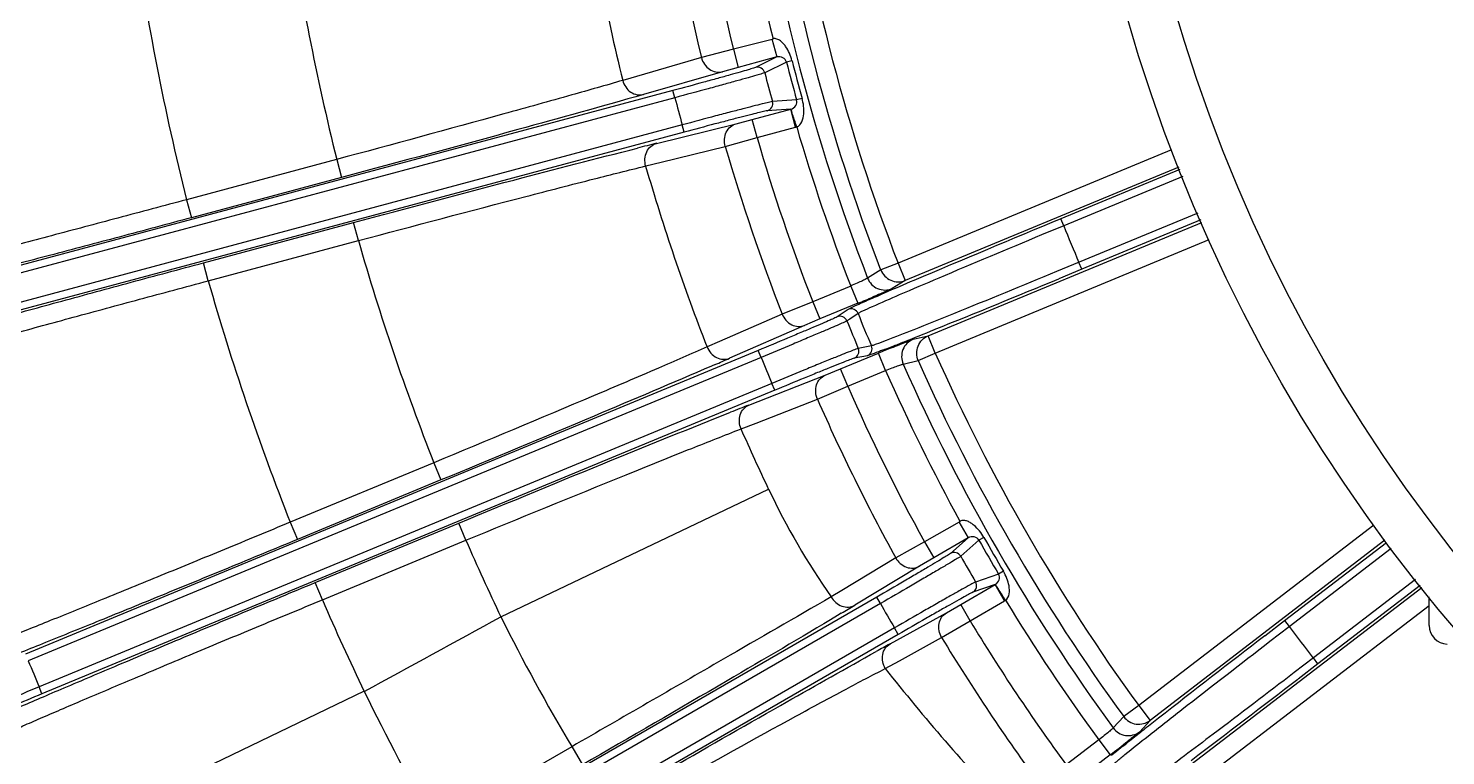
# Model space of a CAD drawing. Header units: millimetres. Extents: x -6 to 705, y -10 to 538.
# Drawn here: x 476.02 to 491.21, y 307.32 to 315.12 of the extents above; entities that cross this region are included whole.
import ezdxf

# ---------------------------------------------------------------- set-up
doc = ezdxf.new("R2010")
doc.units = ezdxf.units.MM

msp = doc.modelspace()

# ---------------------------------------------------------------- linework, layer by layer
at = {"color": 0, "linetype": 'Continuous', "lineweight": -3}
for p, q in [((483.988, 314.995), (483.573, 314.891)), ((483.987, 315.002), (484.038, 314.809)), ((483.573, 314.891), (483.231, 314.802)), ((483.573, 314.891), (483.625, 314.698)), ((483.231, 314.802), (482.388, 314.558)), ((483.625, 314.698), (483.455, 314.651)), ((484.038, 314.809), (483.625, 314.698)), ((484.038, 314.809), (483.812, 314.697)), ((484.143, 314.754), (483.91, 314.639)), ((484.201, 314.769), (484.143, 314.754)), ((483.455, 314.651), (482.611, 314.407)), ((482.926, 314.45), (474.717, 312.25)), ((482.947, 314.373), (482.926, 314.45)), ((482.947, 314.373), (474.738, 312.173)), ((483.775, 314.139), (484.188, 314.249)), ((484.188, 314.249), (483.936, 314.233)), ((484.251, 314.349), (483.992, 314.332)), ((484.24, 314.056), (484.188, 314.249)), ((484.31, 314.365), (484.251, 314.349)), ((483.025, 314.081), (474.815, 311.881)), ((482.751, 313.883), (483.604, 314.094)), ((483.046, 314.004), (483.025, 314.081)), ((483.604, 314.094), (483.775, 314.139)), ((483.827, 313.945), (483.775, 314.139)), ((483.046, 314.004), (474.836, 311.804)), ((483.486, 313.851), (483.827, 313.945)), ((483.827, 313.945), (484.24, 314.056)), ((482.801, 313.682), (483.486, 313.851)), ((488.269, 313.814), (485.338, 312.6)), ((479.322, 313.711), (477.714, 313.28)), ((479.323, 313.711), (479.375, 313.518)), ((482.634, 313.641), (482.801, 313.682)), ((488.346, 313.629), (485.415, 312.415)), ((479.375, 313.518), (477.766, 313.087)), ((488.357, 313.603), (487.083, 313.075)), ((488.388, 313.529), (487.114, 313.001)), ((477.714, 313.28), (477.766, 313.087)), ((477.895, 312.604), (479.504, 313.035)), ((479.556, 312.842), (479.504, 313.035)), ((485.66, 311.822), (488.594, 313.037)), ((487.114, 313.001), (487.083, 313.075)), ((488.552, 313.137), (487.277, 312.609)), ((488.583, 313.063), (487.307, 312.535)), ((487.114, 313.001), (486.875, 312.902)), ((477.947, 312.411), (479.555, 312.842)), ((485.737, 311.637), (488.671, 312.852)), ((477.947, 312.411), (477.895, 312.604)), ((485.338, 312.6), (485.152, 312.528)), ((485.338, 312.6), (485.415, 312.415)), ((487.277, 312.609), (487.037, 312.51)), ((487.307, 312.535), (487.276, 312.608)), ((485.152, 312.528), (485.012, 312.44)), ((485.415, 312.415), (485.275, 312.327)), ((487.307, 312.535), (487.06, 312.432)), ((484.831, 312.355), (484.424, 312.187)), ((484.831, 312.355), (484.907, 312.17)), ((484.424, 312.187), (484.096, 312.054)), ((484.424, 312.187), (484.5, 312.002)), ((484.907, 312.17), (484.5, 312.002)), ((484.804, 312.104), (484.685, 312.025)), ((484.83, 312.118), (484.804, 312.104)), ((485.097, 312.238), (485.062, 312.223)), ((484.096, 312.054), (483.426, 311.761)), ((484.5, 312.002), (484.337, 311.933)), ((484.82, 312.001), (484.79, 311.981)), ((484.909, 312.06), (484.82, 312.001)), ((484.337, 311.933), (483.533, 311.581)), ((485.499, 311.785), (485.66, 311.822)), ((485.737, 311.637), (485.66, 311.822)), ((483.84, 311.665), (475.988, 308.412)), ((483.426, 311.761), (483.292, 311.702)), ((483.871, 311.591), (483.84, 311.665)), ((484.947, 311.694), (484.912, 311.687)), ((485.052, 311.715), (484.947, 311.694)), ((483.871, 311.591), (476.018, 308.338)), ((483.377, 311.513), (483.338, 311.497)), ((484.722, 311.467), (485.129, 311.636)), ((485.009, 311.609), (484.869, 311.582)), ((485.037, 311.618), (485.009, 311.609)), ((485.205, 311.451), (485.129, 311.636)), ((485.393, 311.519), (485.554, 311.556)), ((485.554, 311.556), (485.737, 311.637)), ((483.74, 311.08), (484.558, 311.4)), ((484.558, 311.4), (484.722, 311.467)), ((484.798, 311.282), (484.722, 311.467)), ((484.798, 311.282), (485.205, 311.451)), ((483.986, 311.312), (476.133, 308.06)), ((484.017, 311.238), (476.164, 307.986)), ((484.017, 311.238), (483.986, 311.312)), ((484.473, 311.144), (484.798, 311.282)), ((483.816, 310.887), (484.473, 311.144)), ((483.655, 310.825), (483.816, 310.887)), ((480.363, 310.462), (478.825, 309.825)), ((480.364, 310.462), (480.44, 310.277)), ((480.44, 310.277), (478.901, 309.64)), ((481.081, 308.81), (483.951, 310.177)), ((485.99, 309.83), (486.09, 309.657)), ((478.825, 309.825), (478.901, 309.64)), ((479.092, 309.178), (480.631, 309.815)), ((480.708, 309.631), (480.631, 309.815)), ((485.994, 309.825), (485.62, 309.616)), ((490.437, 309.793), (487.918, 307.86)), ((479.169, 308.993), (480.708, 309.631)), ((485.62, 309.616), (485.313, 309.442)), ((485.62, 309.616), (485.72, 309.443)), ((486.09, 309.657), (485.72, 309.443)), ((486.09, 309.657), (485.9, 309.49)), ((486.205, 309.632), (486.01, 309.46)), ((486.258, 309.661), (486.205, 309.632)), ((490.554, 309.631), (488.039, 307.701)), ((489.48, 308.771), (490.572, 309.608)), ((489.529, 308.707), (490.621, 309.545)), ((485.313, 309.442), (484.736, 309.094)), ((485.72, 309.443), (485.567, 309.354)), ((485.567, 309.354), (484.876, 308.936)), ((486.415, 309.268), (486.169, 309.184)), ((486.467, 309.299), (486.415, 309.268)), ((479.169, 308.993), (479.092, 309.178)), ((484.736, 309.094), (484.621, 309.024)), ((486.009, 308.942), (486.38, 309.156)), ((486.38, 309.156), (486.14, 309.075)), ((486.48, 308.983), (486.38, 309.156)), ((488.43, 307.192), (490.951, 309.126)), ((490.884, 309.211), (489.788, 308.37)), ((490.933, 309.148), (489.836, 308.307)), ((485.109, 309.023), (477.749, 304.773)), ((485.149, 308.954), (477.789, 304.704)), ((485.149, 308.954), (485.109, 309.023)), ((485.856, 308.854), (486.009, 308.942)), ((486.109, 308.769), (486.009, 308.942)), ((486.109, 308.769), (486.48, 308.983)), ((488.552, 307.033), (491.029, 308.934)), ((491.029, 308.719), (491.029, 309.026)), ((484.73, 308.849), (484.689, 308.824)), ((485.252, 308.521), (485.856, 308.854)), ((485.805, 308.59), (486.109, 308.769)), ((489.267, 308.607), (489.48, 308.771)), ((489.48, 308.771), (489.529, 308.707)), ((485.3, 308.692), (477.939, 304.443)), ((485.34, 308.623), (477.979, 304.373)), ((485.34, 308.623), (485.3, 308.692)), ((489.323, 308.549), (489.529, 308.707)), ((485.352, 308.34), (485.805, 308.59)), ((485.044, 308.406), (485.104, 308.44)), ((485.201, 308.257), (485.352, 308.34)), ((489.788, 308.37), (489.582, 308.213)), ((489.836, 308.307), (489.788, 308.37)), ((489.836, 308.307), (489.624, 308.144)), ((479.617, 308.013), (476.013, 306.282)), ((476.164, 307.986), (476.134, 308.06)), ((487.918, 307.86), (487.756, 307.742)), ((487.918, 307.86), (488.039, 307.701)), ((487.756, 307.742), (487.644, 307.621)), ((488.039, 307.701), (487.927, 307.58)), ((481.842, 307.42), (480.361, 306.566)), ((481.842, 307.421), (481.955, 307.225)), ((487.491, 307.492), (487.141, 307.224)), ((487.491, 307.492), (487.612, 307.334)), ((487.748, 307.424), (487.778, 307.448)), ((487.612, 307.334), (487.263, 307.066))]:
    msp.add_line(p, q, dxfattribs=at)
for radius in [17.5, 16.986]:
    msp.add_circle((504.629, 320.026), radius, dxfattribs=at)
for centre, radius, start, end in [((504.629, 320.026), 32.5, 170.2196, 215.4947), ((504.629, 320.026), 32.486, 170.1901, 215.5241), ((504.629, 320.026), 32.419, 170.2303, 215.4839), ((504.629, 320.026), 21.233, 188.2867, 193.6799), ((504.629, 320.026), 21.033, 188.2995, 201.143), ((504.629, 320.026), 20.871, 188.3817, 201.0556), ((504.629, 320.026), 20.671, 188.3957, 201.0556), ((504.629, 320.026), 22.026, 188.2526, 193.7194), ((504.629, 320.026), 21.673, 188.2707, 193.706), ((504.629, 320.026), 22.904, 188.1805, 193.8124), ((504.629, 320.026), 26.082, 188.0536, 194.0116), ((504.629, 320.026), 27.748, 188.0204, 194.0709), ((483.832, 314.619), 0.08, 14.5559, 104.9042), ((504.629, 320.026), 21.154, 194.4313, 195.5687), ((504.629, 320.026), 21.093, 194.4313, 195.5687), ((504.629, 320.026), 21.408, 194.5735, 195.4265), ((504.629, 320.026), 22.407, 194.6143, 195.3857), ((483.915, 314.31), 0.08, 285.0738, 15.4435), ((504.629, 320.026), 21.673, 196.294, 201.206), ((484.167, 314.327), 0.281, 284.9997, 287.5183), ((504.629, 320.026), 21.233, 196.3201, 201.1792), ((495.425, 262.64), 52.788, 103.8914, 104.1227), ((504.629, 320.026), 22.026, 196.2806, 201.2194), ((504.629, 320.026), 22.904, 196.1876, 201.3124), ((561.619, 133.025), 194.868, 112.48835, 112.99023), ((504.629, 320.026), 18.872, 201.8547, 203.1453), ((504.629, 320.026), 26.082, 195.9884, 201.5116), ((504.629, 320.026), 27.748, 195.9291, 201.5709), ((485.198, 312.512), 0.2, 201.1216, 292.4192), ((512.007, 250.172), 67.649, 113.06049, 113.35525), ((416.977, 482.07), 183.544, 291.99757, 292.44691), ((499.461, 279.273), 35.958, 113.3852, 113.5458), ((484.835, 312.031), 0.08, 21.9792, 112.4417), ((471.971, 343.417), 33.819, 292.4899, 292.7877), ((484.716, 311.951), 0.08, 22.0559, 112.4042), ((504.629, 320.026), 21.408, 202.0735, 202.9265), ((504.629, 320.026), 21.268, 201.9956, 203.0044), ((460.46, 374.617), 67.627, 291.64464, 291.93939), ((484.838, 311.655), 0.08, 292.5738, 22.9435), ((484.979, 311.683), 0.08, 292.5583, 23.0208), ((499.09, 277.931), 36.481, 112.2688, 112.5012), ((478.609, 328.74), 18.29, 291.0203, 291.3734), ((473.004, 343.05), 33.659, 291.3815, 291.6173), ((485.576, 311.6), 0.2, 112.5809, 203.8784), ((465.02, 353.912), 46.202, 293.4105, 293.6215), ((504.629, 320.026), 22.407, 202.1143, 202.8857), ((504.629, 320.026), 21.033, 203.857, 216.143), ((504.629, 320.026), 20.871, 203.9444, 216.0556), ((504.629, 320.026), 20.671, 203.9444, 216.0556), ((504.629, 320.026), 21.233, 203.8208, 208.6799), ((504.629, 320.026), 21.673, 203.794, 208.706), ((502.994, 261.929), 52.788, 111.3914, 111.6227), ((504.629, 320.026), 22.026, 203.7806, 208.7194), ((504.629, 320.026), 22.904, 203.6876, 205.4684), ((491.294, 313.672), 8.132, 205.4483, 214.8544), ((504.629, 320.026), 26.082, 203.4884, 205.4677), ((504.629, 320.026), 21.154, 209.4313, 210.5687), ((504.629, 320.026), 21.093, 209.4313, 210.5687), ((485.94, 309.421), 0.08, 29.5559, 119.9042), ((504.629, 320.026), 21.408, 209.5735, 210.4265), ((486.1, 309.144), 0.08, 300.0738, 30.4435), ((504.629, 320.026), 27.748, 203.4291, 205.6553), ((460.33, 349.591), 47.49, 300.9166, 301.1217), ((504.629, 320.026), 22.407, 209.6143, 210.3857), ((486.34, 309.226), 0.281, 299.9997, 302.5182), ((504.629, 320.026), 21.233, 211.3201, 216.1792), ((368.024, 514.527), 234.737, 298.38507, 298.79219), ((499.24, 317.842), 20.28, 206.444, 210.9227), ((504.629, 320.026), 21.673, 211.294, 216.206), ((504.629, 320.026), 18.872, 216.8547, 218.1453), ((491.229, 308.719), 0.2, 180, 268), ((510.545, 262.673), 52.362, 118.8841, 119.0684), ((504.629, 320.026), 22.026, 211.2806, 216.2194), ((584.91, 184.032), 157.056, 127.51544, 128.0406), ((504.629, 320.026), 30.906, 202.2204, 202.7796), ((503.277, 322.572), 23.058, 218.3777, 223.3735), ((539.499, 337.912), 66.932, 206.53323, 207.92579), ((378.024, 453.863), 183.544, 306.99757, 307.44691), ((533.956, 249.204), 74.329, 128.06379, 128.20643), ((487.805, 307.739), 0.2, 216.1216, 307.4192), ((519.035, 268.151), 50.212, 128.1995, 128.385), ((469.289, 331.238), 30.119, 307.4712, 307.9193), ((497.862, 294.758), 16.209, 128.6056, 129.0036), ((508.809, 281.056), 33.747, 128.3811, 128.5511), ((493.392, 300.276), 9.107, 129.0006, 129.2964)]:
    msp.add_arc(centre, radius, start, end, dxfattribs=at)
for points, knots in [([(483.999, 315.005), (483.997, 315.003), (483.996, 314.998), (483.991, 314.995), (483.988, 314.995)], [0, 0, 0, 0, 0.506935, 1, 1, 1, 1]), ([(484.201, 314.769), (484.194, 314.797), (484.176, 314.85), (484.143, 314.912), (484.108, 314.955), (484.078, 314.983), (484.041, 315.004), (484.012, 315.007), (483.999, 315.005)], [0, 0, 0, 0, 0.253835, 0.503297, 0.626858, 0.750249, 0.874437, 1, 1, 1, 1]), ([(483.812, 314.697), (483.804, 314.693), (483.777, 314.686), (483.723, 314.668), (483.639, 314.645), (483.53, 314.614), (483.4, 314.578), (483.196, 314.522), (483.036, 314.479), (482.926, 314.45)], [0, 0, 0, 0, 0.027927, 0.090739, 0.186175, 0.310858, 0.460219, 0.62897, 1, 1, 1, 1]), ([(483.231, 314.802), (483.244, 314.753), (483.29, 314.683), (483.383, 314.644), (483.432, 314.645), (483.455, 314.651)], [0, 0, 0, 0, 0.516286, 0.763029, 1, 1, 1, 1]), ([(484.143, 314.754), (484.137, 314.774), (484.106, 314.81), (484.06, 314.814), (484.038, 314.809)], [0, 0, 0, 0, 0.480842, 1, 1, 1, 1]), ([(482.388, 314.558), (482.206, 314.505), (481.781, 314.384), (480.76, 314.1), (479.92, 313.872), (479.322, 313.711)], [0, 0, 0, 0, 0.178509, 0.416735, 1, 1, 1, 1]), ([(482.388, 314.558), (482.4, 314.509), (482.446, 314.439), (482.539, 314.4), (482.588, 314.401), (482.611, 314.407)], [0, 0, 0, 0, 0.516283, 0.763019, 1, 1, 1, 1]), ([(483.91, 314.639), (483.901, 314.635), (483.872, 314.628), (483.813, 314.609), (483.722, 314.584), (483.604, 314.551), (483.461, 314.512), (483.24, 314.451), (483.067, 314.405), (482.947, 314.373)], [0, 0, 0, 0, 0.02792, 0.090712, 0.186136, 0.310816, 0.460183, 0.628945, 1, 1, 1, 1]), ([(482.611, 314.407), (482.163, 314.278), (481.085, 313.98), (480.005, 313.687), (479.375, 313.518)], [0, 0, 0, 0, 0.416746, 1, 1, 1, 1]), ([(483.992, 314.332), (483.983, 314.331), (483.953, 314.323), (483.893, 314.309), (483.802, 314.286), (483.683, 314.255), (483.54, 314.218), (483.318, 314.16), (483.145, 314.113), (483.025, 314.081)], [0, 0, 0, 0, 0.027955, 0.090796, 0.186233, 0.310913, 0.46027, 0.629011, 1, 1, 1, 1]), ([(483.936, 314.233), (483.927, 314.232), (483.9, 314.225), (483.845, 314.213), (483.761, 314.191), (483.651, 314.164), (483.52, 314.129), (483.316, 314.076), (483.156, 314.033), (483.046, 314.004)], [0, 0, 0, 0, 0.027914, 0.090741, 0.186174, 0.310859, 0.460227, 0.628979, 1, 1, 1, 1]), ([(484.188, 314.249), (484.209, 314.255), (484.247, 314.282), (484.257, 314.329), (484.251, 314.349)], [0, 0, 0, 0, 0.520215, 1, 1, 1, 1]), ([(484.252, 314.06), (484.244, 314.084), (484.232, 314.119), (484.218, 314.163), (484.209, 314.192), (484.202, 314.215), (484.196, 314.233), (484.192, 314.242), (484.19, 314.249), (484.188, 314.249)], [0, 0, 0, 0, 0.379079, 0.55142, 0.702261, 0.826478, 0.91928, 0.977586, 1, 1, 1, 1]), ([(484.252, 314.06), (484.302, 314.077), (484.332, 314.178), (484.328, 314.282), (484.317, 314.338), (484.31, 314.365)], [0, 0, 0, 0, 0.484691, 0.740237, 1, 1, 1, 1]), ([(483.486, 313.851), (483.472, 313.9), (483.477, 313.984), (483.538, 314.064), (483.581, 314.088), (483.604, 314.094)], [0, 0, 0, 0, 0.516286, 0.763029, 1, 1, 1, 1]), ([(479.504, 313.035), (480.076, 313.189), (481.089, 313.457), (482.103, 313.721), (482.545, 313.832)], [0, 0, 0, 0, 0.565643, 1, 1, 1, 1]), ([(482.633, 313.641), (482.62, 313.69), (482.625, 313.773), (482.685, 313.854), (482.729, 313.877), (482.751, 313.883)], [0, 0, 0, 0, 0.516282, 0.763019, 1, 1, 1, 1]), ([(479.555, 312.842), (480.153, 313.001), (480.995, 313.224), (482.021, 313.488), (482.45, 313.596), (482.634, 313.641)], [0, 0, 0, 0, 0.583261, 0.821488, 1, 1, 1, 1]), ([(477.714, 313.28), (477.468, 313.214), (476.986, 313.085), (476.284, 312.899), (475.634, 312.728), (475.136, 312.599), (474.781, 312.508), (474.554, 312.45), (474.356, 312.4), (474.189, 312.359), (474.054, 312.327), (473.953, 312.304), (473.89, 312.29), (473.857, 312.285), (473.846, 312.283), (473.842, 312.283)], [0, 0, 0, 0, 0.190901, 0.374832, 0.544948, 0.695056, 0.760842, 0.819613, 0.870845, 0.914053, 0.948846, 0.974907, 0.991992, 0.997133, 1, 1, 1, 1]), ([(477.766, 313.087), (477.508, 313.018), (477.001, 312.882), (476.264, 312.687), (475.581, 312.508), (475.058, 312.373), (474.686, 312.277), (474.448, 312.217), (474.24, 312.165), (474.064, 312.122), (473.922, 312.088), (473.816, 312.063), (473.75, 312.049), (473.715, 312.043), (473.704, 312.041), (473.7, 312.042)], [0, 0, 0, 0, 0.190889, 0.374809, 0.544919, 0.695025, 0.760811, 0.819583, 0.870816, 0.91403, 0.94883, 0.974897, 0.991986, 0.99713, 1, 1, 1, 1]), ([(486.875, 312.902), (486.507, 312.749), (485.999, 312.536), (485.394, 312.278), (485.156, 312.175), (485.059, 312.132)], [0, 0, 0, 0, 0.605839, 0.838357, 1, 1, 1, 1]), ([(473.852, 311.477), (473.855, 311.479), (473.865, 311.483), (473.898, 311.495), (473.963, 311.516), (474.067, 311.548), (474.207, 311.589), (474.38, 311.64), (474.587, 311.698), (474.823, 311.765), (475.193, 311.869), (475.714, 312.013), (476.394, 312.199), (477.13, 312.399), (477.637, 312.535), (477.895, 312.604)], [0, 0, 0, 0, 0.00287, 0.008014, 0.025102, 0.051169, 0.085969, 0.129183, 0.180416, 0.239188, 0.304974, 0.45508, 0.62519, 0.80911, 1, 1, 1, 1]), ([(474.096, 311.338), (474.099, 311.34), (474.109, 311.344), (474.14, 311.356), (474.201, 311.376), (474.301, 311.406), (474.434, 311.446), (474.599, 311.494), (474.795, 311.55), (475.021, 311.614), (475.373, 311.712), (475.869, 311.849), (476.518, 312.026), (477.219, 312.216), (477.701, 312.345), (477.947, 312.411)], [0, 0, 0, 0, 0.002867, 0.008008, 0.025093, 0.051154, 0.085948, 0.129158, 0.18039, 0.239162, 0.304949, 0.455058, 0.625174, 0.809103, 1, 1, 1, 1]), ([(485.012, 312.44), (485.01, 312.438), (485.005, 312.436), (484.994, 312.43), (484.976, 312.421), (484.944, 312.406), (484.895, 312.384), (484.853, 312.365), (484.831, 312.355)], [0, 0, 0, 0, 0.029691, 0.09362, 0.189613, 0.314293, 0.631251, 1, 1, 1, 1]), ([(485.152, 312.528), (485.171, 312.48), (485.25, 312.395), (485.367, 312.395), (485.415, 312.415)], [0, 0, 0, 0, 0.500325, 1, 1, 1, 1]), ([(487.037, 312.51), (486.669, 312.358), (486.159, 312.149), (485.549, 311.904), (485.308, 311.808), (485.209, 311.77)], [0, 0, 0, 0, 0.605827, 0.838348, 1, 1, 1, 1]), ([(485.275, 312.327), (485.269, 312.323), (485.248, 312.315), (485.207, 312.296), (485.144, 312.27), (485.096, 312.249), (485.069, 312.238)], [0, 0, 0, 0, 0.090495, 0.29799, 0.608269, 1, 1, 1, 1]), ([(485.062, 312.223), (485.014, 312.202), (484.936, 312.167), (484.858, 312.132), (484.83, 312.118)], [0, 0, 0, 0, 0.621299, 1, 1, 1, 1]), ([(485.059, 312.132), (485.024, 312.116), (484.979, 312.096), (484.93, 312.072), (484.914, 312.064), (484.909, 312.06)], [0, 0, 0, 0, 0.685952, 0.890073, 1, 1, 1, 1]), ([(484.685, 312.025), (484.678, 312.02), (484.652, 312.009), (484.601, 311.985), (484.521, 311.951), (484.417, 311.907), (484.292, 311.854), (484.098, 311.772), (483.945, 311.708), (483.84, 311.665)], [0, 0, 0, 0, 0.027927, 0.090739, 0.186175, 0.310858, 0.460219, 0.62897, 1, 1, 1, 1]), ([(484.79, 311.981), (484.782, 311.976), (484.754, 311.964), (484.698, 311.938), (484.611, 311.902), (484.498, 311.853), (484.362, 311.796), (484.151, 311.707), (483.985, 311.638), (483.871, 311.591)], [0, 0, 0, 0, 0.02792, 0.090712, 0.186136, 0.310816, 0.460183, 0.628945, 1, 1, 1, 1]), ([(484.096, 312.054), (484.115, 312.007), (484.17, 311.943), (484.267, 311.917), (484.316, 311.924), (484.337, 311.933)], [0, 0, 0, 0, 0.516286, 0.763029, 1, 1, 1, 1]), ([(485.554, 311.556), (485.534, 311.603), (485.53, 311.72), (485.613, 311.802), (485.66, 311.822)], [0, 0, 0, 0, 0.500325, 1, 1, 1, 1]), ([(483.292, 311.702), (483.119, 311.626), (482.713, 311.45), (481.738, 311.035), (480.934, 310.699), (480.363, 310.462)], [0, 0, 0, 0, 0.178509, 0.416735, 1, 1, 1, 1]), ([(483.292, 311.702), (483.311, 311.655), (483.365, 311.591), (483.462, 311.565), (483.511, 311.572), (483.533, 311.581)], [0, 0, 0, 0, 0.516283, 0.763019, 1, 1, 1, 1]), ([(484.912, 311.687), (484.903, 311.685), (484.875, 311.673), (484.817, 311.652), (484.729, 311.616), (484.615, 311.571), (484.479, 311.515), (484.266, 311.428), (484.1, 311.36), (483.986, 311.312)], [0, 0, 0, 0, 0.027955, 0.090796, 0.186233, 0.310913, 0.46027, 0.629011, 1, 1, 1, 1]), ([(485.17, 311.667), (485.156, 311.662), (485.112, 311.645), (485.067, 311.628), (485.037, 311.618)], [0, 0, 0, 0, 0.323067, 1, 1, 1, 1]), ([(485.209, 311.77), (485.173, 311.757), (485.127, 311.739), (485.075, 311.721), (485.058, 311.716), (485.052, 311.715)], [0, 0, 0, 0, 0.685919, 0.890083, 1, 1, 1, 1]), ([(485.265, 311.692), (485.296, 311.704), (485.35, 311.726), (485.421, 311.755), (485.469, 311.773), (485.492, 311.783), (485.499, 311.785)], [0, 0, 0, 0, 0.388768, 0.700203, 0.909501, 1, 1, 1, 1]), ([(483.338, 311.497), (482.921, 311.316), (481.955, 310.908), (480.988, 310.504), (480.44, 310.277)], [0, 0, 0, 0, 0.434276, 1, 1, 1, 1]), ([(484.869, 311.582), (484.861, 311.58), (484.835, 311.569), (484.781, 311.55), (484.701, 311.517), (484.596, 311.476), (484.47, 311.425), (484.275, 311.345), (484.122, 311.282), (484.017, 311.238)], [0, 0, 0, 0, 0.027914, 0.090741, 0.186174, 0.310859, 0.460227, 0.628979, 1, 1, 1, 1]), ([(485.205, 311.451), (485.228, 311.46), (485.271, 311.476), (485.321, 311.495), (485.355, 311.507), (485.373, 311.513), (485.385, 311.517), (485.391, 311.519), (485.393, 311.519)], [0, 0, 0, 0, 0.368499, 0.685389, 0.810156, 0.906261, 0.970276, 1, 1, 1, 1]), ([(484.473, 311.144), (484.453, 311.191), (484.447, 311.275), (484.497, 311.362), (484.537, 311.391), (484.558, 311.4)], [0, 0, 0, 0, 0.516286, 0.763029, 1, 1, 1, 1]), ([(483.655, 310.825), (483.635, 310.871), (483.629, 310.955), (483.679, 311.042), (483.719, 311.071), (483.74, 311.08)], [0, 0, 0, 0, 0.516282, 0.763019, 1, 1, 1, 1]), ([(480.631, 309.815), (481.179, 310.042), (482.148, 310.441), (483.119, 310.835), (483.542, 311.002)], [0, 0, 0, 0, 0.565643, 1, 1, 1, 1]), ([(480.708, 309.631), (481.279, 309.867), (482.085, 310.197), (483.068, 310.593), (483.479, 310.756), (483.655, 310.825)], [0, 0, 0, 0, 0.583261, 0.821488, 1, 1, 1, 1]), ([(486.001, 309.836), (486.001, 309.834), (486.001, 309.829), (485.996, 309.825), (485.994, 309.825)], [0, 0, 0, 0, 0.506935, 1, 1, 1, 1]), ([(486.258, 309.661), (486.244, 309.686), (486.213, 309.732), (486.164, 309.783), (486.12, 309.817), (486.083, 309.836), (486.043, 309.847), (486.014, 309.842), (486.001, 309.836)], [0, 0, 0, 0, 0.253835, 0.503297, 0.626858, 0.750249, 0.874437, 1, 1, 1, 1]), ([(478.825, 309.825), (478.59, 309.727), (478.128, 309.536), (477.457, 309.26), (476.835, 309.006), (476.358, 308.812), (476.018, 308.676), (475.8, 308.589), (475.61, 308.514), (475.45, 308.452), (475.32, 308.402), (475.223, 308.366), (475.162, 308.344), (475.131, 308.334), (475.12, 308.332), (475.116, 308.331)], [0, 0, 0, 0, 0.190896, 0.374825, 0.544941, 0.695051, 0.760837, 0.81961, 0.870842, 0.914052, 0.948845, 0.974907, 0.991992, 0.997133, 1, 1, 1, 1]), ([(478.901, 309.64), (478.654, 309.538), (478.17, 309.337), (477.464, 309.048), (476.811, 308.781), (476.31, 308.579), (475.954, 308.435), (475.725, 308.344), (475.526, 308.266), (475.357, 308.2), (475.221, 308.147), (475.119, 308.109), (475.055, 308.087), (475.022, 308.076), (475.011, 308.073), (475.007, 308.073)], [0, 0, 0, 0, 0.190889, 0.374809, 0.544919, 0.695025, 0.760811, 0.819583, 0.870816, 0.91403, 0.94883, 0.974897, 0.991986, 0.99713, 1, 1, 1, 1]), ([(486.205, 309.632), (486.195, 309.649), (486.155, 309.675), (486.109, 309.668), (486.09, 309.657)], [0, 0, 0, 0, 0.480842, 1, 1, 1, 1]), ([(485.9, 309.49), (485.894, 309.485), (485.87, 309.471), (485.822, 309.44), (485.747, 309.396), (485.65, 309.338), (485.533, 309.269), (485.351, 309.163), (485.208, 309.08), (485.109, 309.023)], [0, 0, 0, 0, 0.027927, 0.090739, 0.186175, 0.310858, 0.460219, 0.62897, 1, 1, 1, 1]), ([(486.01, 309.46), (486.003, 309.454), (485.976, 309.439), (485.924, 309.406), (485.843, 309.358), (485.737, 309.296), (485.61, 309.221), (485.412, 309.105), (485.256, 309.015), (485.149, 308.954)], [0, 0, 0, 0, 0.02792, 0.090712, 0.186136, 0.310816, 0.460183, 0.628945, 1, 1, 1, 1]), ([(485.313, 309.442), (485.337, 309.398), (485.4, 309.342), (485.5, 309.328), (485.547, 309.342), (485.567, 309.354)], [0, 0, 0, 0, 0.516286, 0.763029, 1, 1, 1, 1]), ([(486.38, 309.156), (486.399, 309.167), (486.428, 309.203), (486.425, 309.25), (486.415, 309.268)], [0, 0, 0, 0, 0.520215, 1, 1, 1, 1]), ([(486.49, 308.989), (486.534, 309.018), (486.538, 309.124), (486.506, 309.223), (486.481, 309.274), (486.467, 309.299)], [0, 0, 0, 0, 0.484691, 0.740237, 1, 1, 1, 1]), ([(475.231, 307.533), (475.234, 307.535), (475.244, 307.541), (475.275, 307.557), (475.336, 307.586), (475.435, 307.631), (475.568, 307.69), (475.734, 307.763), (475.931, 307.848), (476.157, 307.946), (476.51, 308.096), (477.007, 308.307), (477.658, 308.581), (478.361, 308.875), (478.846, 309.076), (479.092, 309.178)], [0, 0, 0, 0, 0.00287, 0.008014, 0.025102, 0.051169, 0.085969, 0.129183, 0.180416, 0.239188, 0.304974, 0.45508, 0.62519, 0.80911, 1, 1, 1, 1]), ([(486.169, 309.184), (486.16, 309.181), (486.134, 309.166), (486.079, 309.137), (485.997, 309.091), (485.89, 309.031), (485.762, 308.958), (485.563, 308.844), (485.407, 308.754), (485.3, 308.692)], [0, 0, 0, 0, 0.027955, 0.090796, 0.186233, 0.310913, 0.46027, 0.629011, 1, 1, 1, 1]), ([(486.14, 309.075), (486.132, 309.072), (486.108, 309.058), (486.058, 309.032), (485.982, 308.989), (485.883, 308.934), (485.765, 308.867), (485.582, 308.762), (485.438, 308.68), (485.34, 308.623)], [0, 0, 0, 0, 0.027914, 0.090741, 0.186174, 0.310859, 0.460227, 0.628979, 1, 1, 1, 1]), ([(486.49, 308.989), (486.476, 309.01), (486.456, 309.041), (486.431, 309.08), (486.415, 309.106), (486.402, 309.126), (486.392, 309.142), (486.385, 309.15), (486.381, 309.156), (486.38, 309.156)], [0, 0, 0, 0, 0.379079, 0.55142, 0.702261, 0.826478, 0.91928, 0.977586, 1, 1, 1, 1]), ([(475.491, 307.427), (475.494, 307.43), (475.503, 307.435), (475.533, 307.451), (475.591, 307.478), (475.685, 307.521), (475.812, 307.578), (475.97, 307.647), (476.157, 307.728), (476.372, 307.821), (476.709, 307.965), (477.183, 308.165), (477.802, 308.425), (478.472, 308.705), (478.934, 308.896), (479.169, 308.993)], [0, 0, 0, 0, 0.002867, 0.008008, 0.025093, 0.051153, 0.085946, 0.129155, 0.180386, 0.239157, 0.304943, 0.455051, 0.625167, 0.809098, 1, 1, 1, 1]), ([(484.621, 309.024), (484.235, 308.803), (483.31, 308.267), (482.383, 307.732), (481.842, 307.42)], [0, 0, 0, 0, 0.415926, 1, 1, 1, 1]), ([(484.621, 309.024), (484.646, 308.98), (484.708, 308.924), (484.808, 308.911), (484.855, 308.925), (484.876, 308.936)], [0, 0, 0, 0, 0.516283, 0.76302, 1, 1, 1, 1]), ([(484.689, 308.824), (484.296, 308.589), (483.386, 308.054), (482.472, 307.524), (481.955, 307.225)], [0, 0, 0, 0, 0.433779, 1, 1, 1, 1]), ([(485.805, 308.59), (485.779, 308.633), (485.762, 308.715), (485.8, 308.809), (485.836, 308.843), (485.856, 308.854)], [0, 0, 0, 0, 0.516286, 0.763029, 1, 1, 1, 1]), ([(485.201, 308.257), (485.175, 308.3), (485.158, 308.382), (485.196, 308.476), (485.232, 308.51), (485.252, 308.521)], [0, 0, 0, 0, 0.516282, 0.763021, 1, 1, 1, 1]), ([(487.769, 307.335), (487.851, 307.402), (488.054, 307.563), (488.572, 307.969), (489.008, 308.306), (489.323, 308.549)], [0, 0, 0, 0, 0.161579, 0.394079, 1, 1, 1, 1]), ([(482.83, 307.148), (483.246, 307.387), (483.983, 307.809), (484.722, 308.227), (485.044, 308.406)], [0, 0, 0, 0, 0.565267, 1, 1, 1, 1]), ([(482.91, 307.006), (483.353, 307.256), (483.975, 307.603), (484.74, 308.017), (485.06, 308.185), (485.201, 308.257)], [0, 0, 0, 0, 0.584361, 0.818785, 1, 1, 1, 1]), ([(489.582, 308.213), (489.294, 307.992), (488.799, 307.616), (488.303, 307.243), (488.095, 307.09)], [0, 0, 0, 0, 0.584524, 1, 1, 1, 1]), ([(476.133, 308.06), (476.018, 308.012), (475.851, 307.942), (475.637, 307.852), (475.501, 307.795), (475.388, 307.746), (475.31, 307.713), (475.263, 307.692), (475.239, 307.681), (475.224, 307.674), (475.216, 307.67), (475.214, 307.668)], [0, 0, 0, 0, 0.374865, 0.544956, 0.695008, 0.819588, 0.914021, 0.948831, 0.974883, 0.99199, 1, 1, 1, 1]), ([(476.164, 307.986), (476.058, 307.942), (475.904, 307.878), (475.708, 307.795), (475.582, 307.742), (475.478, 307.697), (475.407, 307.666), (475.363, 307.647), (475.341, 307.637), (475.328, 307.63), (475.32, 307.627), (475.319, 307.625)], [0, 0, 0, 0, 0.374836, 0.544918, 0.694962, 0.819547, 0.913998, 0.948816, 0.974873, 0.991982, 1, 1, 1, 1]), ([(487.756, 307.742), (487.787, 307.701), (487.886, 307.639), (487.998, 307.67), (488.039, 307.701)], [0, 0, 0, 0, 0.500325, 1, 1, 1, 1]), ([(487.644, 307.621), (487.643, 307.619), (487.638, 307.615), (487.629, 307.606), (487.614, 307.594), (487.587, 307.571), (487.545, 307.536), (487.51, 307.508), (487.491, 307.492)], [0, 0, 0, 0, 0.029691, 0.09362, 0.189613, 0.314293, 0.631251, 1, 1, 1, 1]), ([(487.927, 307.58), (487.923, 307.576), (487.911, 307.566), (487.885, 307.545), (487.846, 307.515), (487.816, 307.491), (487.799, 307.478)], [0, 0, 0, 0, 0.091672, 0.296227, 0.603913, 1, 1, 1, 1]), ([(487.643, 307.228), (487.646, 307.233), (487.659, 307.244), (487.701, 307.28), (487.739, 307.311), (487.769, 307.335)], [0, 0, 0, 0, 0.109961, 0.314136, 1, 1, 1, 1])]:
    msp.add_open_spline(points, degree=3, knots=knots, dxfattribs=at)

doc.saveas('drawing.dxf')
